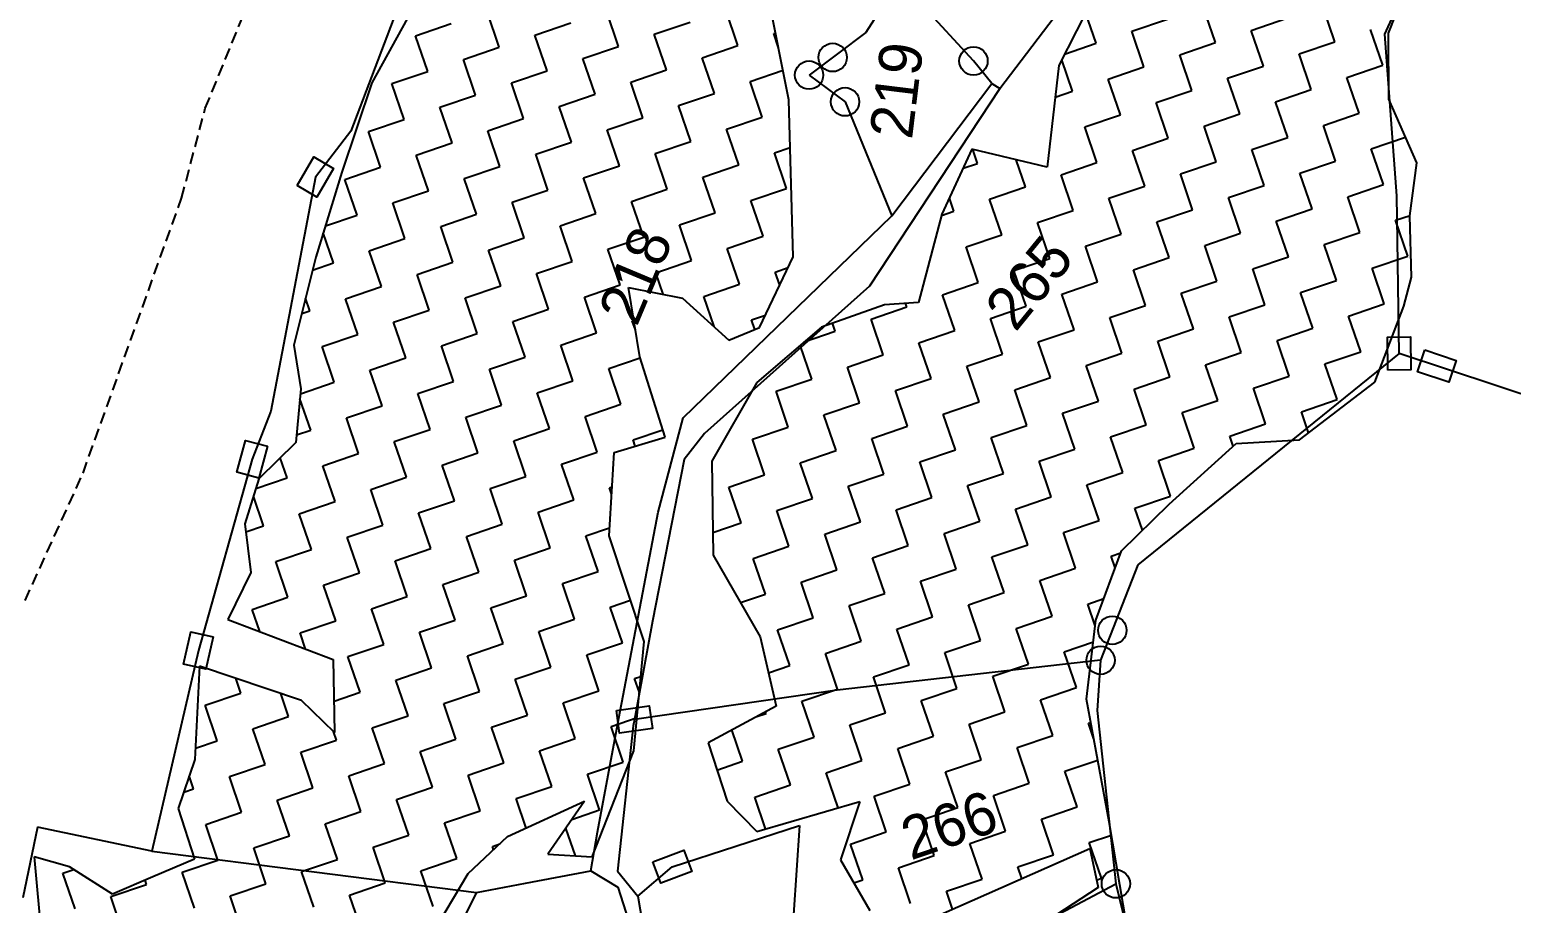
# Model space of a CAD drawing. Header units: metres. Extents: x 322986 to 329400, y 1832749 to 1836820.
# Drawn here: x 325972 to 326602, y 1835168 to 1835540 of the extents above; entities that cross this region are included whole.
import ezdxf

# ---------------------------------------------------------------- set-up
doc = ezdxf.new("R2010")
doc.units = ezdxf.units.M
doc.header["$MEASUREMENT"] = 0
doc.linetypes.add('DASHED', pattern=[0.75, 0.5, -0.25])
for name, color, linetype in [('LINE_FOOTPATH', 1, 'DASHED'), ('POLY_HATCH', 12, 'Continuous'), ('POLY_PARCEL', 6, 'Continuous'), ('POLY_WATER', 4, 'Continuous'), ('TEXT_PARCEL', 7, 'Continuous')]:
    doc.layers.add(name, color=color, linetype=linetype)
doc.styles.add('TEXT_MAP', font='')
doc.styles.get('TEXT_MAP').set_extended_font_data('Kruti Dev 050')

msp = doc.modelspace()

# ---------------------------------------------------------------- linework, layer by layer
for points in [[(326085.38, 1835473.76), (326092.46, 1835485.94), (326100.88, 1835481.04), (326093.8, 1835468.86)], [(326549.62, 1835395.11), (326549.43, 1835409.2), (326559.17, 1835409.33), (326559.36, 1835395.24)], [(326565.29, 1835403.74), (326578.66, 1835399.31), (326575.59, 1835390.06), (326562.22, 1835394.49)], [(326072.77, 1835362.72), (326069.13, 1835349.11), (326059.72, 1835351.63), (326063.36, 1835365.24)], [(326049.6, 1835281.54), (326046.58, 1835267.78), (326037.07, 1835269.87), (326040.08, 1835283.62)], [(326221.26, 1835250.15), (326235.2, 1835252.16), (326236.59, 1835242.52), (326222.65, 1835240.5)], [(326236.76, 1835185.73), (326249.95, 1835190.67), (326253.36, 1835181.55), (326240.17, 1835176.61)]]:
    msp.add_lwpolyline(points, close=True)
for centre in [(326313.3, 1835528.32), (326373.24, 1835526.83), (326303.28, 1835520.8), (326318.58, 1835509.43), (326432.33, 1835284.35), (326427.33, 1835271.59), (326433.84, 1835176.36)]:
    msp.add_circle(centre, 6.03)
at = {"layer": 'LINE_FOOTPATH', "ltscale": 10}
for p, q in [((326046.29, 1835506.66), (326066.48, 1835556.09)), ((326036.19, 1835468.45), (326046.29, 1835506.66)), ((325994.26, 1835351.26), (326036.19, 1835468.45)), ((325969.6, 1835296.97), (325994.26, 1835351.26))]:
    msp.add_line(p, q, dxfattribs=at)
at = {"layer": 'POLY_HATCH'}
for p, q in [((326294.69, 1835510.31), (326284, 1835563.95)), ((326549.82, 1835538.7), (326561.09, 1835567.09)), ((326425.69, 1835556.74), (326409.54, 1835524.87)), ((326134.65, 1835549.15), (326117.23, 1835517.46)), ((326550, 1835510.58), (326549.82, 1835538.7)), ((326409.54, 1835524.87), (326404.54, 1835481.65)), ((326117.23, 1835517.46), (326104.39, 1835479.45)), ((326296.55, 1835443.36), (326294.69, 1835510.31)), ((326561.97, 1835483.44), (326550, 1835510.58)), ((326372.54, 1835489.24), (326359.82, 1835461.57)), ((326404.54, 1835481.65), (326372.54, 1835489.24)), ((326559.02, 1835460.92), (326561.97, 1835483.44)), ((326104.39, 1835479.45), (326093.36, 1835443.26)), ((326359.82, 1835461.57), (326349.88, 1835423.94)), ((326559.73, 1835434.79), (326559.02, 1835460.92)), ((326093.36, 1835443.26), (326083.97, 1835405.82)), ((326282.21, 1835413.33), (326296.55, 1835443.36)), ((326556.36, 1835422.43), (326559.73, 1835434.79)), ((326231.27, 1835400.82), (326226.36, 1835430.37)), ((326226.36, 1835430.37), (326249.45, 1835425.81)), ((326249.45, 1835425.81), (326269.17, 1835407.98)), ((326335.36, 1835422.94), (326308.54, 1835413.5)), ((326349.88, 1835423.94), (326335.36, 1835422.94)), ((326544.03, 1835390.05), (326556.36, 1835422.43)), ((326269.17, 1835407.98), (326282.21, 1835413.33)), ((326308.54, 1835413.5), (326281.09, 1835389.91)), ((326083.97, 1835405.82), (326086.99, 1835387.15)), ((326242.01, 1835366.6), (326231.27, 1835400.82)), ((326086.99, 1835387.15), (326084.77, 1835364.27)), ((326281.09, 1835389.91), (326261.87, 1835356.39)), ((326512.04, 1835365.52), (326544.03, 1835390.05)), ((326084.77, 1835364.27), (326069.07, 1835348.92)), ((326220.26, 1835360.1), (326242.01, 1835366.6)), ((326456.46, 1835338.11), (326484.99, 1835363.88)), ((326484.99, 1835363.88), (326512.04, 1835365.52)), ((326218.12, 1835324.52), (326220.26, 1835360.1)), ((326261.87, 1835356.39), (326262.48, 1835316.29)), ((326069.07, 1835348.92), (326063.19, 1835329.65)), ((326436.25, 1835318.19), (326456.46, 1835338.11)), ((326063.19, 1835329.65), (326065.68, 1835308.98)), ((326233.11, 1835279.62), (326218.12, 1835324.52)), ((326425.35, 1835288.72), (326436.25, 1835318.19)), ((326262.48, 1835316.29), (326282.49, 1835281.59)), ((326065.68, 1835308.98), (326055.82, 1835288.95)), ((326055.82, 1835288.95), (326100.78, 1835271.83)), ((326421.39, 1835254.94), (326425.35, 1835288.72)), ((326282.49, 1835281.59), (326289.21, 1835252.06)), ((326228.68, 1835232.96), (326233.11, 1835279.62)), ((326043.78, 1835269.09), (326041.84, 1835229.34)), ((326087.27, 1835254.5), (326043.78, 1835269.09)), ((326100.78, 1835271.83), (326101.33, 1835240.81)), ((326430.97, 1835202.75), (326421.39, 1835254.94)), ((326101.33, 1835240.81), (326087.27, 1835254.5)), ((326289.21, 1835252.06), (326260.25, 1835236.44)), ((326260.25, 1835236.44), (326268.39, 1835211.63)), ((326210.98, 1835187.84), (326228.68, 1835232.96)), ((326041.84, 1835229.34), (326034.71, 1835208.42)), ((326174.97, 1835196.48), (326207.74, 1835211.58)), ((326207.74, 1835211.58), (326192.09, 1835188.98)), ((326268.39, 1835211.63), (326281, 1835198.65)), ((326281, 1835198.65), (326324.87, 1835211.47)), ((326324.87, 1835211.47), (326316.67, 1835186.55)), ((326034.71, 1835208.42), (326041.74, 1835186.88)), ((326438.51, 1835158.34), (326430.97, 1835202.75)), ((326158.18, 1835180.77), (326174.97, 1835196.48)), ((325988.56, 1835183.61), (325973.46, 1835187.87)), ((325973.46, 1835187.87), (325976.96, 1835149.97)), ((326041.74, 1835186.88), (326024, 1835179.32)), ((326192.09, 1835188.98), (326210.98, 1835187.84)), ((326316.67, 1835186.55), (326329.15, 1835165.04)), ((326354.42, 1835161.22), (326422.69, 1835191.44)), ((326422.69, 1835191.44), (326426.24, 1835174.77)), ((326006.79, 1835171.94), (325988.56, 1835183.61)), ((326024, 1835179.32), (326006.79, 1835171.94)), ((326142.19, 1835153.8), (326158.18, 1835180.77)), ((326426.24, 1835174.77), (326390.25, 1835151.3))]:
    msp.add_line(p, q, dxfattribs=at)
at = {"layer": 'POLY_HATCH', "linetype": 'Continuous'}
for p, q in [((326171.38, 1835532.7), (326166.2, 1835547.91)), ((326222.19, 1835533.03), (326217.01, 1835548.24)), ((326272.99, 1835533.36), (326267.81, 1835548.57)), ((326425.41, 1835534.35), (326420.96, 1835547.41)), ((326476.21, 1835534.67), (326471.03, 1835549.88)), ((326491.42, 1835539.85), (326506.63, 1835545.03)), ((326527.02, 1835535), (326522.05, 1835549.59)), ((326135.78, 1835537.55), (326150.99, 1835542.73)), ((326186.59, 1835537.88), (326201.8, 1835543.06)), ((326237.39, 1835538.21), (326252.6, 1835543.39)), ((326288.2, 1835538.54), (326289.01, 1835538.81)), ((326290.28, 1835532.42), (326288.2, 1835538.54)), ((326440.61, 1835539.52), (326455.82, 1835544.7)), ((326445.79, 1835524.32), (326440.61, 1835539.52)), ((326496.6, 1835524.65), (326491.42, 1835539.85)), ((326547.4, 1835524.97), (326542.23, 1835540.18)), ((326140.96, 1835522.34), (326135.78, 1835537.55)), ((326156.17, 1835527.52), (326171.38, 1835532.7)), ((326191.77, 1835522.67), (326186.59, 1835537.88)), ((326206.98, 1835527.85), (326222.19, 1835533.03)), ((326242.57, 1835523), (326237.39, 1835538.21)), ((326257.78, 1835528.18), (326272.99, 1835533.36)), ((326412.03, 1835529.79), (326425.41, 1835534.35)), ((326461, 1835529.5), (326476.21, 1835534.67)), ((326511.81, 1835529.82), (326527.02, 1835535)), ((326161.35, 1835512.31), (326156.17, 1835527.52)), ((326212.16, 1835512.64), (326206.98, 1835527.85)), ((326262.96, 1835512.97), (326257.78, 1835528.18)), ((326415.38, 1835513.96), (326410.81, 1835527.37)), ((326466.18, 1835514.29), (326461, 1835529.5)), ((326516.99, 1835514.62), (326511.81, 1835529.82)), ((326125.75, 1835517.16), (326140.96, 1835522.34)), ((326176.56, 1835517.49), (326191.77, 1835522.67)), ((326227.36, 1835517.82), (326242.57, 1835523)), ((326278.17, 1835518.15), (326292.17, 1835522.92)), ((326430.59, 1835519.14), (326445.79, 1835524.32)), ((326481.39, 1835519.47), (326496.6, 1835524.65)), ((326532.2, 1835519.8), (326547.4, 1835524.97)), ((326537.38, 1835504.59), (326532.2, 1835519.8)), ((326130.93, 1835501.95), (326125.75, 1835517.16)), ((326181.74, 1835502.28), (326176.56, 1835517.49)), ((326232.54, 1835502.61), (326227.36, 1835517.82)), ((326283.35, 1835502.94), (326278.17, 1835518.15)), ((326407.99, 1835511.44), (326415.38, 1835513.96)), ((326435.76, 1835503.93), (326430.59, 1835519.14)), ((326450.97, 1835509.11), (326466.18, 1835514.29)), ((326486.57, 1835504.26), (326481.39, 1835519.47)), ((326501.78, 1835509.44), (326516.99, 1835514.62)), ((326146.14, 1835507.13), (326161.35, 1835512.31)), ((326151.32, 1835491.93), (326146.14, 1835507.13)), ((326196.95, 1835507.46), (326212.16, 1835512.64)), ((326202.13, 1835492.25), (326196.95, 1835507.46)), ((326247.75, 1835507.79), (326262.96, 1835512.97)), ((326252.93, 1835492.58), (326247.75, 1835507.79)), ((326456.15, 1835493.9), (326450.97, 1835509.11)), ((326506.96, 1835494.23), (326501.78, 1835509.44)), ((326115.72, 1835496.78), (326130.93, 1835501.95)), ((326166.53, 1835497.1), (326181.74, 1835502.28)), ((326217.34, 1835497.43), (326232.54, 1835502.61)), ((326268.14, 1835497.76), (326283.35, 1835502.94)), ((326420.56, 1835498.75), (326435.76, 1835503.93)), ((326471.36, 1835499.08), (326486.57, 1835504.26)), ((326522.17, 1835499.41), (326537.38, 1835504.59)), ((326120.9, 1835481.57), (326115.72, 1835496.78)), ((326171.71, 1835481.9), (326166.53, 1835497.1)), ((326222.51, 1835482.22), (326217.34, 1835497.43)), ((326273.32, 1835482.55), (326268.14, 1835497.76)), ((326425.74, 1835483.54), (326420.56, 1835498.75)), ((326476.54, 1835483.87), (326471.36, 1835499.08)), ((326527.35, 1835484.2), (326522.17, 1835499.41)), ((326542.55, 1835489.38), (326557.16, 1835494.35)), ((326136.11, 1835486.75), (326151.32, 1835491.93)), ((326186.92, 1835487.08), (326202.13, 1835492.25)), ((326237.72, 1835487.4), (326252.93, 1835492.58)), ((326288.53, 1835487.73), (326295.25, 1835490.02)), ((326374.93, 1835483.21), (326372.91, 1835489.15)), ((326440.94, 1835488.72), (326456.15, 1835493.9)), ((326446.12, 1835473.51), (326440.94, 1835488.72)), ((326491.75, 1835489.05), (326506.96, 1835494.23)), ((326496.93, 1835473.84), (326491.75, 1835489.05)), ((326547.73, 1835474.17), (326542.55, 1835489.38)), ((326141.29, 1835471.54), (326136.11, 1835486.75)), ((326156.5, 1835476.72), (326171.71, 1835481.9)), ((326192.1, 1835471.87), (326186.92, 1835487.08)), ((326207.31, 1835477.05), (326222.51, 1835482.22)), ((326242.9, 1835472.2), (326237.72, 1835487.4)), ((326258.11, 1835477.37), (326273.32, 1835482.55)), ((326293.71, 1835472.52), (326288.53, 1835487.73)), ((326368.81, 1835481.13), (326374.93, 1835483.21)), ((326395.32, 1835473.18), (326391.37, 1835484.78)), ((326410.53, 1835478.36), (326425.74, 1835483.54)), ((326461.33, 1835478.69), (326476.54, 1835483.87)), ((326512.14, 1835479.02), (326527.35, 1835484.2)), ((326105.7, 1835476.39), (326120.9, 1835481.57)), ((326110.87, 1835461.18), (326105.7, 1835476.39)), ((326161.68, 1835461.51), (326156.5, 1835476.72)), ((326212.49, 1835461.84), (326207.31, 1835477.05)), ((326263.29, 1835462.17), (326258.11, 1835477.37)), ((326415.71, 1835463.15), (326410.53, 1835478.36)), ((326466.51, 1835463.48), (326461.33, 1835478.69)), ((326517.32, 1835463.81), (326512.14, 1835479.02)), ((326126.08, 1835466.36), (326141.29, 1835471.54)), ((326176.89, 1835466.69), (326192.1, 1835471.87)), ((326227.69, 1835467.02), (326242.9, 1835472.2)), ((326278.5, 1835467.35), (326293.71, 1835472.52)), ((326380.11, 1835468), (326395.32, 1835473.18)), ((326430.91, 1835468.33), (326446.12, 1835473.51)), ((326481.72, 1835468.66), (326496.93, 1835473.84)), ((326532.52, 1835468.99), (326547.73, 1835474.17)), ((326131.26, 1835451.15), (326126.08, 1835466.36)), ((326182.07, 1835451.48), (326176.89, 1835466.69)), ((326232.87, 1835451.81), (326227.69, 1835467.02)), ((326283.68, 1835452.14), (326278.5, 1835467.35)), ((326359.68, 1835461.04), (326364.9, 1835462.82)), ((326364.9, 1835462.82), (326362.98, 1835468.46)), ((326385.29, 1835452.79), (326380.11, 1835468)), ((326400.5, 1835457.97), (326415.71, 1835463.15)), ((326436.09, 1835453.12), (326430.91, 1835468.33)), ((326451.3, 1835458.3), (326466.51, 1835463.48)), ((326486.9, 1835453.45), (326481.72, 1835468.66)), ((326502.11, 1835458.63), (326517.32, 1835463.81)), ((326537.7, 1835453.78), (326532.52, 1835468.99)), ((326097.42, 1835456.6), (326110.87, 1835461.18)), ((326146.47, 1835456.33), (326161.68, 1835461.51)), ((326197.28, 1835456.66), (326212.49, 1835461.84)), ((326202.46, 1835441.45), (326197.28, 1835456.66)), ((326248.08, 1835456.99), (326263.29, 1835462.17)), ((326253.26, 1835441.78), (326248.08, 1835456.99)), ((326405.68, 1835442.76), (326400.5, 1835457.97)), ((326456.48, 1835443.09), (326451.3, 1835458.3)), ((326507.29, 1835443.42), (326502.11, 1835458.63)), ((326552.91, 1835458.96), (326559.04, 1835461.05)), ((326558.09, 1835443.75), (326552.91, 1835458.96)), ((326100.85, 1835440.79), (326096.5, 1835453.56)), ((326116.05, 1835445.97), (326131.26, 1835451.15)), ((326151.65, 1835441.12), (326146.47, 1835456.33)), ((326166.86, 1835446.3), (326182.07, 1835451.48)), ((326217.66, 1835446.63), (326232.87, 1835451.81)), ((326268.47, 1835446.96), (326283.68, 1835452.14)), ((326370.08, 1835447.62), (326385.29, 1835452.79)), ((326420.88, 1835447.94), (326436.09, 1835453.12)), ((326471.69, 1835448.27), (326486.9, 1835453.45)), ((326522.5, 1835448.6), (326537.7, 1835453.78)), ((326121.23, 1835430.76), (326116.05, 1835445.97)), ((326172.04, 1835431.09), (326166.86, 1835446.3)), ((326222.84, 1835431.42), (326217.66, 1835446.63)), ((326273.65, 1835431.75), (326268.47, 1835446.96)), ((326375.26, 1835432.41), (326370.08, 1835447.62)), ((326426.06, 1835432.74), (326420.88, 1835447.94)), ((326476.87, 1835433.06), (326471.69, 1835448.27)), ((326527.67, 1835433.39), (326522.5, 1835448.6)), ((326091.98, 1835437.77), (326100.85, 1835440.79)), ((326136.44, 1835435.94), (326151.65, 1835441.12)), ((326187.25, 1835436.27), (326202.46, 1835441.45)), ((326238.05, 1835436.6), (326253.26, 1835441.78)), ((326288.86, 1835436.93), (326294.38, 1835438.81)), ((326354.75, 1835442.4), (326354.87, 1835442.44)), ((326354.87, 1835442.44), (326354.81, 1835442.61)), ((326390.47, 1835437.59), (326405.68, 1835442.76)), ((326441.27, 1835437.91), (326456.48, 1835443.09)), ((326446.45, 1835422.71), (326441.27, 1835437.91)), ((326492.08, 1835438.24), (326507.29, 1835443.42)), ((326497.26, 1835423.03), (326492.08, 1835438.24)), ((326542.88, 1835438.57), (326558.09, 1835443.75)), ((326548.06, 1835423.36), (326542.88, 1835438.57)), ((326141.62, 1835420.73), (326136.44, 1835435.94)), ((326192.43, 1835421.06), (326187.25, 1835436.27)), ((326207.63, 1835426.24), (326222.84, 1835431.42)), ((326241.17, 1835427.44), (326238.05, 1835436.6)), ((326258.44, 1835426.57), (326273.65, 1835431.75)), ((326290.78, 1835431.27), (326288.86, 1835436.93)), ((326360.05, 1835427.23), (326375.26, 1835432.41)), ((326395.65, 1835422.38), (326390.47, 1835437.59)), ((326410.86, 1835427.56), (326426.06, 1835432.74)), ((326461.66, 1835427.89), (326476.87, 1835433.06)), ((326512.47, 1835428.21), (326527.67, 1835433.39)), ((326090.82, 1835420.4), (326088.98, 1835425.8)), ((326106.02, 1835425.58), (326121.23, 1835430.76)), ((326111.2, 1835410.37), (326106.02, 1835425.58)), ((326156.83, 1835425.91), (326172.04, 1835431.09)), ((326162.01, 1835410.7), (326156.83, 1835425.91)), ((326212.81, 1835411.03), (326207.63, 1835426.24)), ((326262.81, 1835413.72), (326258.44, 1835426.57)), ((326365.23, 1835412.02), (326360.05, 1835427.23)), ((326416.03, 1835412.35), (326410.86, 1835427.56)), ((326466.84, 1835412.68), (326461.66, 1835427.89)), ((326517.65, 1835413.01), (326512.47, 1835428.21)), ((326087.33, 1835419.21), (326090.82, 1835420.4)), ((326126.41, 1835415.55), (326141.62, 1835420.73)), ((326177.22, 1835415.88), (326192.43, 1835421.06)), ((326329.63, 1835416.87), (326344.84, 1835422.05)), ((326344.84, 1835422.05), (326344.33, 1835423.56)), ((326380.44, 1835417.2), (326395.65, 1835422.38)), ((326431.24, 1835417.53), (326446.45, 1835422.71)), ((326482.05, 1835417.86), (326497.26, 1835423.03)), ((326532.85, 1835418.18), (326548.06, 1835423.36)), ((326131.59, 1835400.34), (326126.41, 1835415.55)), ((326182.4, 1835400.67), (326177.22, 1835415.88)), ((326228.02, 1835416.21), (326228.67, 1835416.43)), ((326229.37, 1835412.27), (326228.02, 1835416.21)), ((326278.83, 1835416.54), (326284.7, 1835418.54)), ((326280.2, 1835412.5), (326278.83, 1835416.54)), ((326314.42, 1835411.69), (326313.24, 1835415.16)), ((326334.81, 1835401.66), (326329.63, 1835416.87)), ((326385.62, 1835401.99), (326380.44, 1835417.2)), ((326436.42, 1835402.32), (326431.24, 1835417.53)), ((326451.63, 1835407.5), (326466.84, 1835412.68)), ((326487.23, 1835402.65), (326482.05, 1835417.86)), ((326502.44, 1835407.83), (326517.65, 1835413.01)), ((326538.03, 1835402.98), (326532.85, 1835418.18)), ((326095.99, 1835405.19), (326111.2, 1835410.37)), ((326146.8, 1835405.52), (326162.01, 1835410.7)), ((326197.61, 1835405.85), (326212.81, 1835411.03)), ((326301.19, 1835407.18), (326314.42, 1835411.69)), ((326350.02, 1835406.84), (326365.23, 1835412.02)), ((326355.2, 1835391.63), (326350.02, 1835406.84)), ((326400.83, 1835407.17), (326416.03, 1835412.35)), ((326406.01, 1835391.96), (326400.83, 1835407.17)), ((326456.81, 1835392.29), (326451.63, 1835407.5)), ((326507.62, 1835392.62), (326502.44, 1835407.83)), ((326101.17, 1835389.99), (326095.99, 1835405.19)), ((326116.38, 1835395.17), (326131.59, 1835400.34)), ((326151.98, 1835390.31), (326146.8, 1835405.52)), ((326167.19, 1835395.49), (326182.4, 1835400.67)), ((326202.78, 1835390.64), (326197.61, 1835405.85)), ((326217.99, 1835395.82), (326231.4, 1835400.39)), ((326304.39, 1835391.3), (326299.49, 1835405.72)), ((326319.6, 1835396.48), (326334.81, 1835401.66)), ((326370.41, 1835396.81), (326385.62, 1835401.99)), ((326421.21, 1835397.14), (326436.42, 1835402.32)), ((326472.02, 1835397.47), (326487.23, 1835402.65)), ((326522.82, 1835397.8), (326538.03, 1835402.98)), ((326121.56, 1835379.96), (326116.38, 1835395.17)), ((326172.37, 1835380.29), (326167.19, 1835395.49)), ((326223.17, 1835380.61), (326217.99, 1835395.82)), ((326324.78, 1835381.27), (326319.6, 1835396.48)), ((326375.59, 1835381.6), (326370.41, 1835396.81)), ((326426.39, 1835381.93), (326421.21, 1835397.14)), ((326477.2, 1835382.26), (326472.02, 1835397.47)), ((326528, 1835382.59), (326522.82, 1835397.8)), ((326086.79, 1835385.09), (326101.17, 1835389.99)), ((326136.77, 1835385.14), (326151.98, 1835390.31)), ((326187.58, 1835385.46), (326202.78, 1835390.64)), ((326289.19, 1835386.12), (326304.39, 1835391.3)), ((326339.99, 1835386.45), (326355.2, 1835391.63)), ((326390.8, 1835386.78), (326406.01, 1835391.96)), ((326441.6, 1835387.11), (326456.81, 1835392.29)), ((326492.41, 1835387.44), (326507.62, 1835392.62)), ((326497.59, 1835372.23), (326492.41, 1835387.44)), ((326091.14, 1835369.6), (326086.58, 1835382.99)), ((326141.95, 1835369.93), (326136.77, 1835385.14)), ((326192.76, 1835370.26), (326187.58, 1835385.46)), ((326294.37, 1835370.91), (326289.19, 1835386.12)), ((326309.57, 1835376.09), (326324.78, 1835381.27)), ((326345.17, 1835371.24), (326339.99, 1835386.45)), ((326360.38, 1835376.42), (326375.59, 1835381.6)), ((326395.98, 1835371.57), (326390.8, 1835386.78)), ((326411.18, 1835376.75), (326426.39, 1835381.93)), ((326446.78, 1835371.9), (326441.6, 1835387.11)), ((326461.99, 1835377.08), (326477.2, 1835382.26)), ((326512.79, 1835377.41), (326528, 1835382.59)), ((326106.35, 1835374.78), (326121.56, 1835379.96)), ((326111.53, 1835359.57), (326106.35, 1835374.78)), ((326157.16, 1835375.11), (326172.37, 1835380.29)), ((326162.34, 1835359.9), (326157.16, 1835375.11)), ((326207.96, 1835375.44), (326223.17, 1835380.61)), ((326213.14, 1835360.23), (326207.96, 1835375.44)), ((326314.75, 1835360.88), (326309.57, 1835376.09)), ((326365.56, 1835361.21), (326360.38, 1835376.42)), ((326416.36, 1835361.54), (326411.18, 1835376.75)), ((326467.17, 1835361.87), (326461.99, 1835377.08)), ((326515.85, 1835368.44), (326512.79, 1835377.41)), ((326085.09, 1835367.53), (326091.14, 1835369.6)), ((326126.74, 1835364.75), (326141.95, 1835369.93)), ((326177.55, 1835365.08), (326192.76, 1835370.26)), ((326228.35, 1835365.41), (326241.03, 1835369.72)), ((326279.16, 1835365.73), (326294.37, 1835370.91)), ((326329.96, 1835366.06), (326345.17, 1835371.24)), ((326380.77, 1835366.39), (326395.98, 1835371.57)), ((326431.57, 1835366.72), (326446.78, 1835371.9)), ((326482.38, 1835367.05), (326497.59, 1835372.23)), ((326131.92, 1835349.54), (326126.74, 1835364.75)), ((326182.73, 1835349.87), (326177.55, 1835365.08)), ((326229.24, 1835362.79), (326228.35, 1835365.41)), ((326284.34, 1835350.53), (326279.16, 1835365.73)), ((326335.14, 1835350.85), (326329.96, 1835366.06)), ((326385.95, 1835351.18), (326380.77, 1835366.39)), ((326436.75, 1835351.51), (326431.57, 1835366.72)), ((326483.82, 1835362.82), (326482.38, 1835367.05)), ((326081.12, 1835349.21), (326078.18, 1835357.83)), ((326096.32, 1835354.39), (326111.53, 1835359.57)), ((326147.13, 1835354.72), (326162.34, 1835359.9)), ((326197.93, 1835355.05), (326213.14, 1835360.23)), ((326299.54, 1835355.71), (326314.75, 1835360.88)), ((326304.72, 1835340.5), (326299.54, 1835355.71)), ((326350.35, 1835356.03), (326365.56, 1835361.21)), ((326355.53, 1835340.83), (326350.35, 1835356.03)), ((326401.16, 1835356.36), (326416.36, 1835361.54)), ((326406.33, 1835341.15), (326401.16, 1835356.36)), ((326451.96, 1835356.69), (326467.17, 1835361.87)), ((326457.14, 1835341.48), (326451.96, 1835356.69)), ((326101.5, 1835339.18), (326096.32, 1835354.39)), ((326116.71, 1835344.36), (326131.92, 1835349.54)), ((326152.31, 1835339.51), (326147.13, 1835354.72)), ((326167.52, 1835344.69), (326182.73, 1835349.87)), ((326203.11, 1835339.84), (326197.93, 1835355.05)), ((326269.13, 1835345.35), (326284.34, 1835350.53)), ((326319.93, 1835345.68), (326335.14, 1835350.85)), ((326370.74, 1835346), (326385.95, 1835351.18)), ((326421.54, 1835346.33), (326436.75, 1835351.51)), ((326067.77, 1835344.67), (326081.12, 1835349.21)), ((326121.89, 1835329.15), (326116.71, 1835344.36)), ((326172.7, 1835329.48), (326167.52, 1835344.69)), ((326218.32, 1835345.02), (326219.37, 1835345.38)), ((326219.2, 1835342.45), (326218.32, 1835345.02)), ((326274.31, 1835330.14), (326269.13, 1835345.35)), ((326325.11, 1835330.47), (326319.93, 1835345.68)), ((326375.92, 1835330.8), (326370.74, 1835346)), ((326426.72, 1835331.13), (326421.54, 1835346.33)), ((326071.09, 1835328.82), (326066.79, 1835341.44)), ((326086.29, 1835334), (326101.5, 1835339.18)), ((326137.1, 1835334.33), (326152.31, 1835339.51)), ((326187.9, 1835334.66), (326203.11, 1835339.84)), ((326289.52, 1835335.32), (326304.72, 1835340.5)), ((326340.32, 1835335.65), (326355.53, 1835340.83)), ((326391.13, 1835335.98), (326406.33, 1835341.15)), ((326441.93, 1835336.3), (326457.14, 1835341.48)), ((326091.47, 1835318.79), (326086.29, 1835334)), ((326142.28, 1835319.12), (326137.1, 1835334.33)), ((326193.08, 1835319.45), (326187.9, 1835334.66)), ((326294.69, 1835320.11), (326289.52, 1835335.32)), ((326309.9, 1835325.29), (326325.11, 1835330.47)), ((326345.5, 1835320.44), (326340.32, 1835335.65)), ((326360.71, 1835325.62), (326375.92, 1835330.8)), ((326396.3, 1835320.77), (326391.13, 1835335.98)), ((326411.51, 1835325.95), (326426.72, 1835331.13)), ((326445.12, 1835326.93), (326441.93, 1835336.3)), ((326063.6, 1835326.27), (326071.09, 1835328.82)), ((326106.68, 1835323.97), (326121.89, 1835329.15)), ((326157.49, 1835324.3), (326172.7, 1835329.48)), ((326162.67, 1835309.09), (326157.49, 1835324.3)), ((326208.29, 1835324.63), (326218.33, 1835328.05)), ((326213.47, 1835309.42), (326208.29, 1835324.63)), ((326262.33, 1835326.06), (326274.31, 1835330.14)), ((326315.08, 1835310.08), (326309.9, 1835325.29)), ((326365.89, 1835310.41), (326360.71, 1835325.62)), ((326416.69, 1835310.74), (326411.51, 1835325.95)), ((326076.26, 1835313.61), (326091.47, 1835318.79)), ((326111.86, 1835308.76), (326106.68, 1835323.97)), ((326127.07, 1835313.94), (326142.28, 1835319.12)), ((326177.88, 1835314.27), (326193.08, 1835319.45)), ((326279.49, 1835314.93), (326294.69, 1835320.11)), ((326330.29, 1835315.26), (326345.5, 1835320.44)), ((326381.1, 1835315.59), (326396.3, 1835320.77)), ((326081.44, 1835298.41), (326076.26, 1835313.61)), ((326132.25, 1835298.73), (326127.07, 1835313.94)), ((326183.05, 1835299.06), (326177.88, 1835314.27)), ((326284.66, 1835299.72), (326279.49, 1835314.93)), ((326335.47, 1835300.05), (326330.29, 1835315.26)), ((326386.28, 1835300.38), (326381.1, 1835315.59)), ((326431.9, 1835315.92), (326435.91, 1835317.28)), ((326433.58, 1835310.98), (326431.9, 1835315.92)), ((326096.65, 1835303.58), (326111.86, 1835308.76)), ((326147.46, 1835303.91), (326162.67, 1835309.09)), ((326198.26, 1835304.24), (326213.47, 1835309.42)), ((326299.87, 1835304.9), (326315.08, 1835310.08)), ((326350.68, 1835305.23), (326365.89, 1835310.41)), ((326355.86, 1835290.02), (326350.68, 1835305.23)), ((326401.48, 1835305.56), (326416.69, 1835310.74)), ((326406.66, 1835290.35), (326401.48, 1835305.56)), ((326101.83, 1835288.38), (326096.65, 1835303.58)), ((326152.64, 1835288.7), (326147.46, 1835303.91)), ((326167.85, 1835293.88), (326183.05, 1835299.06)), ((326203.44, 1835289.03), (326198.26, 1835304.24)), ((326274.11, 1835296.13), (326284.66, 1835299.72)), ((326305.05, 1835289.69), (326299.87, 1835304.9)), ((326320.26, 1835294.87), (326335.47, 1835300.05)), ((326371.07, 1835295.2), (326386.28, 1835300.38)), ((326066.24, 1835293.23), (326081.44, 1835298.41)), ((326069.46, 1835283.76), (326066.24, 1835293.23)), ((326117.04, 1835293.55), (326132.25, 1835298.73)), ((326122.22, 1835278.35), (326117.04, 1835293.55)), ((326173.03, 1835278.68), (326167.85, 1835293.88)), ((326218.65, 1835294.21), (326227.26, 1835297.14)), ((326223.83, 1835279), (326218.65, 1835294.21)), ((326325.44, 1835279.66), (326320.26, 1835294.87)), ((326376.25, 1835279.99), (326371.07, 1835295.2)), ((326421.87, 1835295.53), (326428.73, 1835297.87)), ((326425.05, 1835286.18), (326421.87, 1835295.53)), ((326086.62, 1835283.2), (326101.83, 1835288.38)), ((326137.43, 1835283.53), (326152.64, 1835288.7)), ((326188.23, 1835283.85), (326203.44, 1835289.03)), ((326289.84, 1835284.51), (326305.05, 1835289.69)), ((326340.65, 1835284.84), (326355.86, 1835290.02)), ((326391.45, 1835285.17), (326406.66, 1835290.35)), ((326088.96, 1835276.33), (326086.62, 1835283.2)), ((326142.61, 1835268.32), (326137.43, 1835283.53)), ((326193.41, 1835268.65), (326188.23, 1835283.85)), ((326295.02, 1835269.3), (326289.84, 1835284.51)), ((326345.83, 1835269.63), (326340.65, 1835284.84)), ((326361.04, 1835274.81), (326376.25, 1835279.99)), ((326396.63, 1835269.96), (326391.45, 1835285.17)), ((326107.01, 1835273.17), (326122.22, 1835278.35)), ((326157.82, 1835273.5), (326173.03, 1835278.68)), ((326208.62, 1835273.82), (326223.83, 1835279)), ((326213.8, 1835258.62), (326208.62, 1835273.82)), ((326310.23, 1835274.48), (326325.44, 1835279.66)), ((326315.41, 1835259.27), (326310.23, 1835274.48)), ((326366.22, 1835259.6), (326361.04, 1835274.81)), ((326411.84, 1835275.14), (326424.25, 1835279.37)), ((326417.02, 1835259.93), (326411.84, 1835275.14)), ((326112.19, 1835257.96), (326107.01, 1835273.17)), ((326127.4, 1835263.14), (326142.61, 1835268.32)), ((326163, 1835258.29), (326157.82, 1835273.5)), ((326178.2, 1835263.47), (326193.41, 1835268.65)), ((326285.98, 1835266.22), (326295.02, 1835269.3)), ((326330.62, 1835264.45), (326345.83, 1835269.63)), ((326381.43, 1835264.78), (326396.63, 1835269.96)), ((326061.39, 1835257.63), (326059.25, 1835263.9)), ((326132.58, 1835247.93), (326127.4, 1835263.14)), ((326183.38, 1835248.26), (326178.2, 1835263.47)), ((326229.01, 1835263.8), (326231.69, 1835264.71)), ((326231.04, 1835257.84), (326229.01, 1835263.8)), ((326335.8, 1835249.24), (326330.62, 1835264.45)), ((326386.6, 1835249.57), (326381.43, 1835264.78)), ((326046.18, 1835252.45), (326061.39, 1835257.63)), ((326081.77, 1835247.6), (326078.41, 1835257.47)), ((326101.09, 1835254.18), (326112.19, 1835257.96)), ((326147.79, 1835253.11), (326163, 1835258.29)), ((326198.59, 1835253.44), (326213.8, 1835258.62)), ((326300.2, 1835254.09), (326315.41, 1835259.27)), ((326351.01, 1835254.42), (326366.22, 1835259.6)), ((326401.81, 1835254.75), (326417.02, 1835259.93)), ((326406.99, 1835239.54), (326401.81, 1835254.75)), ((326051.36, 1835237.24), (326046.18, 1835252.45)), ((326152.97, 1835237.9), (326147.79, 1835253.11)), ((326203.77, 1835238.23), (326198.59, 1835253.44)), ((326280.63, 1835247.43), (326284.99, 1835248.92)), ((326284.99, 1835248.92), (326284.74, 1835249.65)), ((326305.38, 1835238.89), (326300.2, 1835254.09)), ((326320.59, 1835244.07), (326335.8, 1835249.24)), ((326356.19, 1835239.22), (326351.01, 1835254.42)), ((326371.4, 1835244.39), (326386.6, 1835249.57)), ((326066.56, 1835242.42), (326081.77, 1835247.6)), ((326071.74, 1835227.21), (326066.56, 1835242.42)), ((326117.37, 1835242.75), (326132.58, 1835247.93)), ((326122.55, 1835227.54), (326117.37, 1835242.75)), ((326168.17, 1835243.08), (326183.38, 1835248.26)), ((326173.35, 1835227.87), (326168.17, 1835243.08)), ((326218.98, 1835243.41), (326230.03, 1835247.17)), ((326224.16, 1835228.2), (326218.98, 1835243.41)), ((326325.77, 1835228.86), (326320.59, 1835244.07)), ((326376.57, 1835229.19), (326371.4, 1835244.39)), ((326422.2, 1835244.72), (326423.2, 1835245.06)), ((326424.51, 1835237.96), (326422.2, 1835244.72)), ((326042.07, 1835234.08), (326051.36, 1835237.24)), ((326086.95, 1835232.39), (326102.16, 1835237.57)), ((326102.16, 1835237.57), (326100.92, 1835241.21)), ((326137.76, 1835232.72), (326152.97, 1835237.9)), ((326188.56, 1835233.05), (326203.77, 1835238.23)), ((326274.96, 1835228.53), (326270.41, 1835241.91)), ((326290.17, 1835233.71), (326305.38, 1835238.89)), ((326340.98, 1835234.04), (326356.19, 1835239.22)), ((326391.78, 1835234.36), (326406.99, 1835239.54)), ((326092.13, 1835217.18), (326086.95, 1835232.39)), ((326142.94, 1835217.51), (326137.76, 1835232.72)), ((326193.74, 1835217.84), (326188.56, 1835233.05)), ((326295.35, 1835218.5), (326290.17, 1835233.71)), ((326346.16, 1835218.83), (326340.98, 1835234.04)), ((326396.96, 1835219.16), (326391.78, 1835234.36)), ((326056.54, 1835222.03), (326071.74, 1835227.21)), ((326107.34, 1835222.36), (326122.55, 1835227.54)), ((326158.15, 1835222.69), (326173.35, 1835227.87)), ((326208.95, 1835223.02), (326224.16, 1835228.2)), ((326264.07, 1835224.82), (326274.96, 1835228.53)), ((326310.56, 1835223.68), (326325.77, 1835228.86)), ((326315.64, 1835208.77), (326310.56, 1835223.68)), ((326361.37, 1835224.01), (326376.57, 1835229.19)), ((326366.55, 1835208.8), (326361.37, 1835224.01)), ((326412.17, 1835224.34), (326426.13, 1835229.09)), ((326417.35, 1835209.13), (326412.17, 1835224.34)), ((326041.33, 1835216.85), (326039.46, 1835222.34)), ((326061.71, 1835206.82), (326056.54, 1835222.03)), ((326076.92, 1835212), (326092.13, 1835217.18)), ((326112.52, 1835207.15), (326107.34, 1835222.36)), ((326127.73, 1835212.33), (326142.94, 1835217.51)), ((326163.32, 1835207.48), (326158.15, 1835222.69)), ((326178.53, 1835212.66), (326193.74, 1835217.84)), ((326214.13, 1835207.81), (326208.95, 1835223.02)), ((326280.14, 1835213.32), (326295.35, 1835218.5)), ((326330.95, 1835213.65), (326346.16, 1835218.83)), ((326381.75, 1835213.98), (326396.96, 1835219.16)), ((326037.09, 1835215.41), (326041.33, 1835216.85)), ((326082.1, 1835196.79), (326076.92, 1835212)), ((326132.91, 1835197.12), (326127.73, 1835212.33)), ((326182.81, 1835200.1), (326178.53, 1835212.66)), ((326284.76, 1835199.75), (326280.14, 1835213.32)), ((326336.13, 1835198.44), (326330.95, 1835213.65)), ((326386.93, 1835198.77), (326381.75, 1835213.98)), ((326046.51, 1835201.64), (326061.71, 1835206.82)), ((326097.31, 1835201.97), (326112.52, 1835207.15)), ((326148.12, 1835202.3), (326163.32, 1835207.48)), ((326202.35, 1835203.8), (326214.13, 1835207.81)), ((326351.34, 1835203.62), (326366.55, 1835208.8)), ((326402.14, 1835203.95), (326417.35, 1835209.13)), ((326051.68, 1835186.44), (326046.51, 1835201.64)), ((326102.49, 1835186.77), (326097.31, 1835201.97)), ((326153.3, 1835187.09), (326148.12, 1835202.3)), ((326203.81, 1835188.27), (326199.79, 1835200.09)), ((326320.92, 1835193.26), (326336.13, 1835198.44)), ((326356.52, 1835188.41), (326351.34, 1835203.62)), ((326371.72, 1835193.59), (326386.93, 1835198.77)), ((326407.32, 1835188.74), (326402.14, 1835203.95)), ((326066.89, 1835191.62), (326082.1, 1835196.79)), ((326117.7, 1835191.94), (326132.91, 1835197.12)), ((326122.88, 1835176.74), (326117.7, 1835191.94)), ((326168.5, 1835192.27), (326171.6, 1835193.33)), ((326168.98, 1835190.88), (326168.5, 1835192.27)), ((326326.1, 1835178.05), (326320.92, 1835193.26)), ((326376.9, 1835178.38), (326371.72, 1835193.59)), ((326422.53, 1835193.92), (326431.93, 1835197.12)), ((326427.71, 1835178.71), (326422.53, 1835193.92)), ((326036.48, 1835181.26), (326051.68, 1835186.44)), ((326072.07, 1835176.41), (326066.89, 1835191.62)), ((326087.28, 1835181.59), (326102.49, 1835186.77)), ((326138.09, 1835181.91), (326153.3, 1835187.09)), ((326341.31, 1835183.23), (326356.52, 1835188.41)), ((326392.11, 1835183.56), (326407.32, 1835188.74)), ((325985.67, 1835180.93), (325990.29, 1835182.5)), ((325990.85, 1835165.72), (325985.67, 1835180.93)), ((326041.66, 1835166.05), (326036.48, 1835181.26)), ((326092.46, 1835166.38), (326087.28, 1835181.59)), ((326143.27, 1835166.71), (326138.09, 1835181.91)), ((326346.49, 1835168.02), (326341.31, 1835183.23)), ((326393.79, 1835178.65), (326392.11, 1835183.56)), ((326006.06, 1835170.9), (326021.27, 1835176.08)), ((326021.27, 1835176.08), (326020.65, 1835177.88)), ((326056.86, 1835171.23), (326072.07, 1835176.41)), ((326107.67, 1835171.56), (326122.88, 1835176.74)), ((326322.35, 1835176.77), (326326.1, 1835178.05)), ((326361.7, 1835173.2), (326376.9, 1835178.38)), ((326364.29, 1835165.59), (326361.7, 1835173.2)), ((326425.56, 1835177.98), (326427.71, 1835178.71)), ((326011.24, 1835155.69), (326006.06, 1835170.9)), ((326062.04, 1835156.02), (326056.86, 1835171.23)), ((326112.85, 1835156.35), (326107.67, 1835171.56))]:
    msp.add_line(p, q, dxfattribs=at)
at = {"layer": 'POLY_PARCEL'}
for p, q in [((326148.46, 1835602.53), (326108.17, 1835496.86)), ((326384.52, 1835515.11), (326427.96, 1835572.47)), ((326548.33, 1835538.22), (326561.96, 1835568.44)), ((326338.61, 1835556.56), (326327.41, 1835538.91)), ((326373.24, 1835526.83), (326351.49, 1835550.45)), ((326327.41, 1835538.91), (326303.28, 1835520.8)), ((326553.47, 1835469.39), (326548.33, 1835538.22)), ((326381.05, 1835517.17), (326373.24, 1835526.83)), ((326303.28, 1835520.8), (326318.58, 1835509.43)), ((326318.58, 1835509.43), (326338.46, 1835460.88)), ((326108.17, 1835496.86), (326093.13, 1835477.4)), ((326093.13, 1835477.4), (326074.21, 1835377.6)), ((326554.4, 1835402.22), (326553.47, 1835469.39)), ((326554.4, 1835402.22), (326443.24, 1835312.17)), ((326703.81, 1835352.72), (326554.4, 1835402.22)), ((326074.21, 1835377.6), (326066.25, 1835357.18)), ((326066.25, 1835357.18), (326043.33, 1835275.7)), ((326443.24, 1835312.17), (326427.33, 1835271.59)), ((326043.33, 1835275.7), (326023.48, 1835190.21)), ((326427.33, 1835271.59), (326315.26, 1835258.8)), ((326427.33, 1835271.59), (326425.83, 1835250.17)), ((326315.26, 1835258.8), (326228.93, 1835246.33)), ((326425.83, 1835250.17), (326433.84, 1835176.36)), ((325974.87, 1835200.42), (325968.7, 1835170.44)), ((326023.48, 1835190.21), (325974.87, 1835200.42)), ((326245.06, 1835183.64), (326299.14, 1835201.15)), ((326299.14, 1835201.15), (326296.68, 1835163.18)), ((326023.48, 1835190.21), (326161.74, 1835172.62)), ((326182.61, 1835176.63), (326210.38, 1835181.87)), ((326230.33, 1835171.09), (326245.06, 1835183.64)), ((326161.74, 1835172.62), (326182.61, 1835176.63)), ((326340.66, 1835127.13), (326433.84, 1835176.36)), ((326433.84, 1835176.36), (326439.69, 1835152.46)), ((326161.74, 1835172.62), (326151.75, 1835153.19))]:
    msp.add_line(p, q, dxfattribs=at)
at = {"layer": 'POLY_WATER'}
for p, q in [((326384.52, 1835515.11), (326328.93, 1835430.98)), ((326338.46, 1835460.88), (326381.05, 1835517.17)), ((326381.05, 1835517.17), (326384.52, 1835515.11)), ((326249.64, 1835374.8), (326338.46, 1835460.88)), ((326328.93, 1835430.98), (326258.75, 1835368.18)), ((326239.03, 1835334.69), (326249.64, 1835374.8)), ((326258.75, 1835368.18), (326250.04, 1835357.05)), ((326250.04, 1835357.05), (326236.58, 1835288.24)), ((326222.31, 1835246.87), (326239.03, 1835334.69)), ((326236.58, 1835288.24), (326228.93, 1835246.33)), ((326213.26, 1835198.29), (326222.31, 1835246.87)), ((326228.44, 1835243.68), (326221.78, 1835181.74)), ((326228.93, 1835246.33), (326228.44, 1835243.68)), ((326210.38, 1835181.87), (326213.26, 1835198.29)), ((326210.38, 1835181.87), (326221.84, 1835174.86)), ((326221.78, 1835181.74), (326230.33, 1835171.09)), ((326221.84, 1835174.86), (326229.24, 1835152.07)), ((326230.33, 1835171.09), (326235.03, 1835143.87))]:
    msp.add_line(p, q, dxfattribs=at)

# ---------------------------------------------------------------- texts
at = {"layer": 'TEXT_PARCEL', "ltscale": 10, "style": 'TEXT_MAP'}
for s, rotation, p in [('219', 83.0166, (326347.03, 1835493.07)), ('218', 67.28412, (326229.89, 1835413.27)), ('265', 50.85035, (326391.1, 1835410.97))]:
    msp.add_text(s, height=18.217, rotation=rotation, dxfattribs=at).set_placement(p)
at = {"layer": 'TEXT_PARCEL', "style": 'TEXT_MAP'}
msp.add_text('266', height=18.217, rotation=18.80592, dxfattribs=at).set_placement((326346.53, 1835186.26))

doc.saveas('drawing.dxf')
